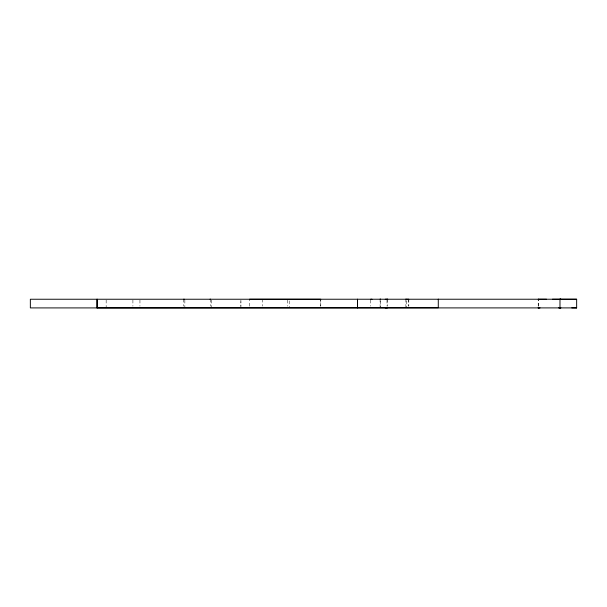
<?xml version="1.0" encoding="UTF-8"?>
<svg xmlns="http://www.w3.org/2000/svg" width="607" height="607" viewBox="0 0 607 607"><rect width="100%" height="100%" fill="white"/><g stroke="black" fill="none" stroke-linecap="round" stroke-linejoin="round"><path stroke-width="0.46" stroke-dasharray="3.04 2.28" d="M240.896 307.908L240.903 301.664M249.576 306.171L249.568 300.101M538.204 306.163L538.204 300.101M538.591 306.156L538.591 300.086M406.333 300.822L406.333 306.884M405.878 299.099L405.878 306.892M380.536 300.837L380.543 306.899M380.096 299.099L380.103 306.892M289.205 300.897L289.213 306.96M262.452 299.168L262.452 306.103M210.508 299.19L210.508 306.125M183.746 299.198L183.754 306.133M408.815 299.236L408.815 306.163M408.443 299.236L408.443 306.163M387.372 299.236L387.41 306.156M387 300.101L387 306.163M370.756 300.101L370.756 306.156M287.46 300.131L287.46 306.178M240.896 300.101L240.896 306.171M211.615 300.101L211.615 307.908M184.854 300.101L184.854 307.908M139.951 300.101L139.951 306.171M132.91 300.078L132.91 306.171M106.157 300.078L106.157 307.908M320.777 306.178L320.777 300.124L320.777 306.171"/><path stroke-width="0.91" d="M576.65 307.901L576.65 299.228L30.35 299.243L30.358 307.916L576.65 307.901L571.771 307.878M357.523 307.825L357.531 299.137L357.531 307.795M438.284 299.092L438.277 307.764L97.067 307.916L97.074 299.228M370.756 299.228L372.023 299.228M183.746 299.198L184.202 299.198M210.052 299.19L210.508 299.19M380.096 299.099L380.543 299.099M405.886 299.084L406.333 299.084M320.777 299.259L249.568 299.236M387 299.236L387.729 299.236M407.031 299.236L408.815 299.236M538.591 299.221L538.204 299.236L546.573 299.236M552.423 299.236L576.65 299.243M538.591 307.893L540.048 307.893M385.24 299.228L387.41 299.228M385.24 307.886L387.41 307.886M97.067 299.228L97.067 307.916M559.988 299.243L559.988 307.908M560.792 299.236L560.033 299.221L560.792 299.236M560.405 307.893L558.948 307.893L560.405 307.893M538.963 307.893L538.204 307.893L538.963 307.893M560.792 307.893L560.033 307.893L560.792 307.893"/></g></svg>
